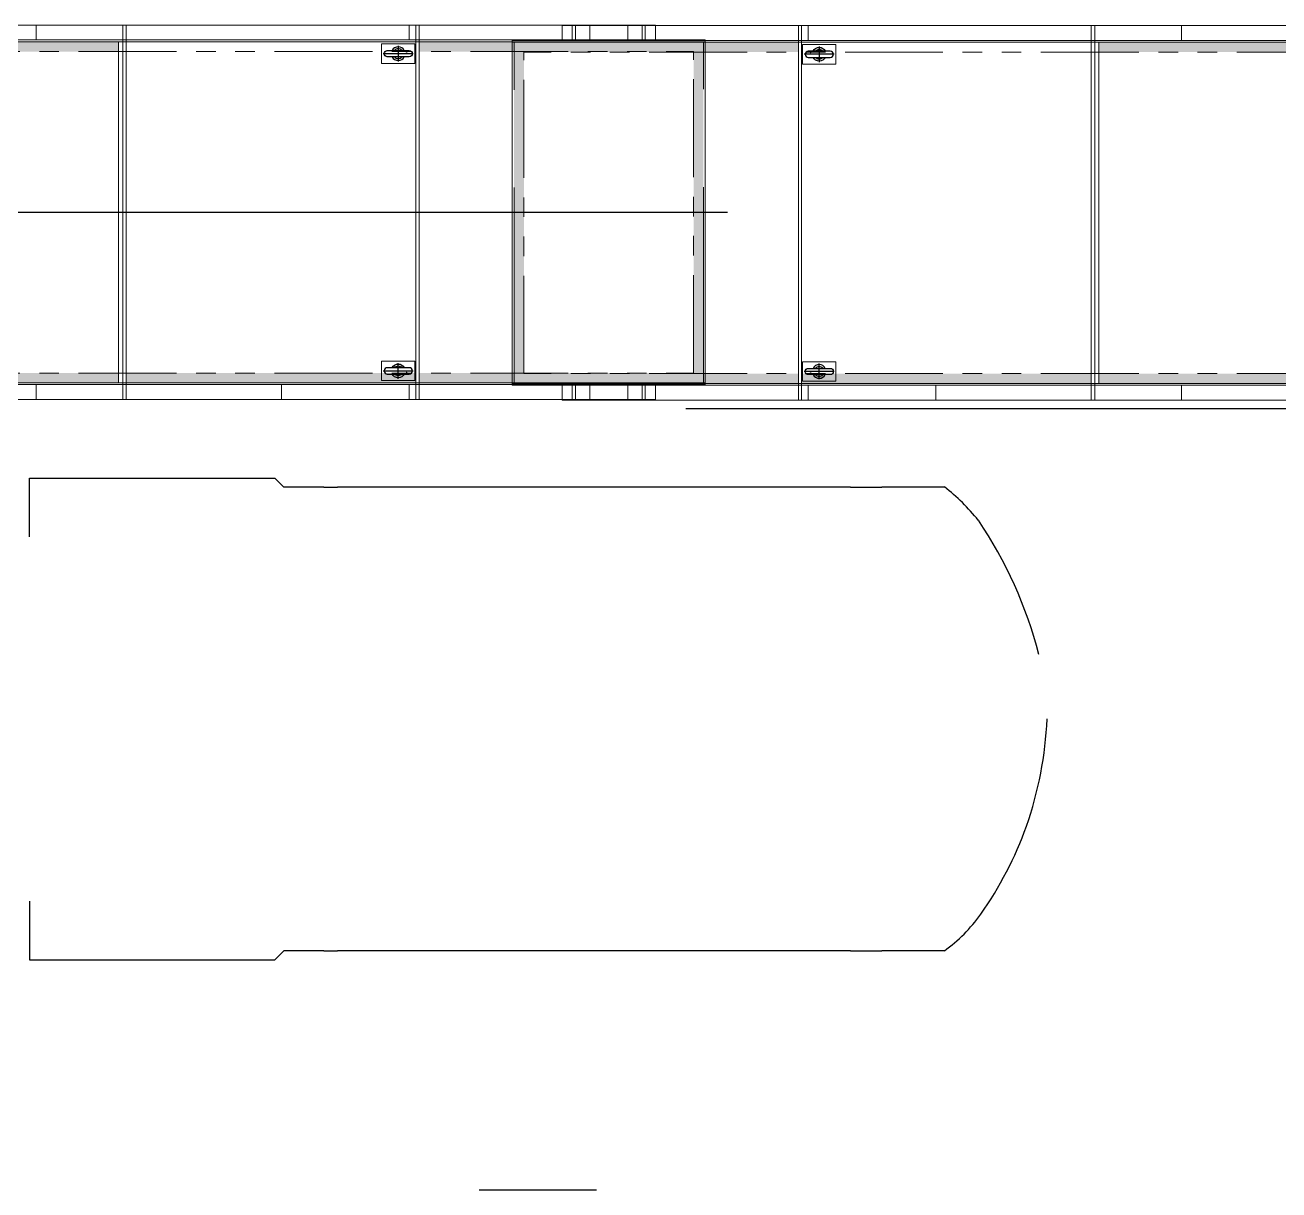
# Model space of a CAD drawing. Header units: millimetres. Extents: x 10462777 to 22643323, y 453826 to 1389191.
# Drawn here: x 11324318 to 11327518, y 597023 to 599998 of the extents above; entities that cross this region are included whole.
import ezdxf
from ezdxf.enums import TextEntityAlignment as Align

# ---------------------------------------------------------------- set-up
doc = ezdxf.new("R2010")
doc.units = ezdxf.units.MM
doc.header["$LTSCALE"] = 200
doc.header["$MEASUREMENT"] = 0
doc.linetypes.add('HIDDEN', pattern=[3.75, 2.5, -1.25])
doc.linetypes.add('PHANTOM', pattern=[2.5, 1.25, -0.25, 0.25, -0.25, 0.25, -0.25])
doc.layers.get('0').update_dxf_attribs({"linetype": 'CONTINUOUS'})
for name, color, linetype in [('7', 7, 'CONTINUOUS'), ('BOM', 6, 'CONTINUOUS'), ('CENTER', 1, 'CONTINUOUS')]:
    doc.layers.add(name, color=color, linetype=linetype)
doc.layers.add('AM_3', color=6, linetype='HIDDEN', lineweight=15)
doc.styles.get("Standard").update_dxf_attribs({"font": 'SYMBOL'})

# ---------------------------------------------------------------- blocks, each defined once
blk = doc.blocks.new('MCLBM1')
at = {"layer": 'BOM', "color": 0}
blk.add_circle((0, 0), 0.5, dxfattribs=at)
at = {"flags": 10}
blk.add_attdef('BM', text='', height=0.5, dxfattribs=at).set_placement((0, 0), align=Align.MIDDLE)
at = {"flags": 9}
for tag, p in [('SPEC', (0, -3)), ('WEIGHT', (0, -6)), ('USER1', (0, -8)), ('USER2', (0, -9)), ('USER3', (0, -10)), ('USER4', (0, -11)), ('USER5', (0, -12)), ('USER6', (0, -13)), ('NAME', (0, -1)), ('ENAME', (0, -2)), ('MATERIAL', (0, -4)), ('REMARK', (0, -5)), ('PRICE', (0, -7))]:
    blk.add_attdef(tag, p, '', height=0.5, dxfattribs=at)
blk = doc.blocks.new('A$C487A7B66')
at = {"layer": '7'}
blk.add_lwpolyline([(14.5, 33), (70.5, 33, -1), (70.5, 17), (14.5, 17, -1)], format="xyb", close=True, dxfattribs=at)
for radius, start, end in [(17.5, 27.2029, 152.7971), (12.5, 39.6966, 140.3034), (17.5, 207.2029, 332.7971), (12.5, 219.6966, 320.3034)]:
    blk.add_arc((42.5, 25), radius, start, end, dxfattribs=at)
at = {"layer": 'AM_3', "color": 4, "linetype": 'Continuous'}
for p, q in [((0, 50), (0, 0)), ((0, 50), (85, 50)), ((85, 50), (85, 0)), ((0, 0), (85, 0))]:
    blk.add_line(p, q, dxfattribs=at)
at = {"layer": 'CENTER'}
for p, q in [((42.5, 45), (42.5, 5)), ((4, 25), (81, 25))]:
    blk.add_line(p, q, dxfattribs=at)
at = {"layer": 'BOM'}
blk.add_blockref('MCLBM1', (64.1, 29), dxfattribs=at)

msp = doc.modelspace()

# ---------------------------------------------------------------- hatches: boundary and pattern name
at = {"layer": 'AM_3', "linetype": 'PHANTOM'}
h = msp.add_hatch(dxfattribs=at)
h.set_pattern_fill('ANGLE', color=30, scale=2, angle=-90)
h.set_pattern_definition([(270, (-105964.456, -765.71), (13.97, -3e-15), [10.16, -3.81]), (360, (-105964.456, -765.71), (3e-15, 13.97), [10.16, -3.81])])
h.paths.add_polyline_path([(11321498.18083, 599928.43216), (11321499.31178, 599928.43216), (11321499.31178, 599929.18216), (11321498.18083, 599929.18216)])
h.paths.add_polyline_path([(11321498.43083, 599111.18216), (11321499.06178, 599111.18216), (11321499.06178, 599110.43216), (11321498.43083, 599110.43216)])
h.paths.add_polyline_path([(11322320.14631, 599955.30716), (11322320.14631, 599930.30716), (11323197.64631, 599930.30716), (11323197.64631, 599955.30716)])
h.paths.add_polyline_path([(11323208.77322, 599955.30716), (11323208.77322, 599930.30716), (11324556.1136, 599930.30716), (11324556.1136, 599955.30716)])
h.paths.add_polyline_path([(11325291.06264, 599928.43216), (11325292.19359, 599928.43216), (11325292.19359, 599929.18216), (11325291.06264, 599929.18216)])
h.paths.add_polyline_path([(11326023.92723, 599930.30716), (11326023.92723, 599109.30716), (11325323.24691, 599109.30716), (11325323.24691, 599084.30716), (11326048.92723, 599084.30716), (11326048.92723, 599955.30716), (11325323.24691, 599955.30716), (11325323.24691, 599930.30716)])
h.paths.add_polyline_path([(11325315.19383, 599084.30716), (11325315.19383, 599109.30716), (11324575.52945, 599109.30716), (11324575.52945, 599084.30716)])
h.paths.add_polyline_path([(11323208.77322, 599109.30716), (11323208.77322, 599084.30716), (11324556.1136, 599084.30716), (11324556.1136, 599109.30716)])
h.paths.add_polyline_path([(11322320.14631, 599109.30716), (11322320.14631, 599084.30716), (11323197.64631, 599084.30716), (11323197.64631, 599109.30716)])
h = msp.add_hatch(dxfattribs=at)
h.set_pattern_fill('ANGLE', color=30, scale=2, angle=-180)
h.set_pattern_definition([(180, (11318095.393, 709190.784), (-5e-15, -13.97), [10.16, -3.81]), (270, (11318095.393, 709190.784), (13.97, -6e-15), [10.16, -3.81])])
h.paths.add_polyline_path([(11330116.46962, 599926.91568), (11330115.33867, 599926.91568), (11330115.33867, 599927.66568), (11330116.46962, 599927.66568)])
h.paths.add_polyline_path([(11330116.21962, 599109.66568), (11330115.58867, 599109.66568), (11330115.58867, 599108.91568), (11330116.21962, 599108.91568)])
h.paths.add_polyline_path([(11329294.50414, 599953.79068), (11329294.50414, 599928.79068), (11328417.00414, 599928.79068), (11328417.00414, 599953.79068)])
h.paths.add_polyline_path([(11328405.87723, 599953.79068), (11328405.87723, 599928.79068), (11327058.53685, 599928.79068), (11327058.53685, 599953.79068)])
h.paths.add_polyline_path([(11326323.58781, 599926.91568), (11326322.45686, 599926.91568), (11326322.45686, 599927.66568), (11326323.58781, 599927.66568)])
h.paths.add_polyline_path([(11325590.72322, 599928.79068), (11325590.72322, 599107.79068), (11326291.40354, 599107.79068), (11326291.40354, 599082.79068), (11325565.72322, 599082.79068), (11325565.72322, 599953.79068), (11326291.40354, 599953.79068), (11326291.40354, 599928.79068)])
h.paths.add_polyline_path([(11326299.45662, 599082.79068), (11326299.45662, 599107.79068), (11327039.121, 599107.79068), (11327039.121, 599082.79068)])
h.paths.add_polyline_path([(11328405.87723, 599107.79068), (11328405.87723, 599082.79068), (11327058.53685, 599082.79068), (11327058.53685, 599107.79068)])
h.paths.add_polyline_path([(11329294.50414, 599107.79068), (11329294.50414, 599082.79068), (11328417.00414, 599082.79068), (11328417.00414, 599107.79068)])

# ---------------------------------------------------------------- linework, layer by layer
at = {"color": 7, "linetype": 'Continuous'}
for p, q in [((11324328.95163, 598691.30727), (11324328.95163, 598841.14278)), ((11324328.95163, 598841.14278), (11324477.34177, 598841.14278)), ((11324477.34177, 598841.14278), (11324955.27367, 598841.14278)), ((11324955.27367, 598841.14278), (11324978.3994, 598818.01704)), ((11325001.04336, 598818.01704), (11324978.3994, 598818.01704)), ((11325080.53808, 598818.01704), (11325001.04336, 598818.01704)), ((11325080.53808, 598818.01704), (11325114.7449, 598818.01704)), ((11326424.83641, 598818.01704), (11325114.7449, 598818.01704)), ((11326424.83641, 598818.01704), (11326504.81291, 598818.01704)), ((11326664.28414, 598818.01704), (11326504.81291, 598818.01704)), ((11324328.95163, 597760.49636), (11324328.95163, 597611.14265)), ((11324328.95163, 597611.14265), (11324477.34177, 597611.14265)), ((11324477.34177, 597611.14265), (11324955.27367, 597611.14265)), ((11324955.27367, 597611.14265), (11324978.3994, 597633.7866)), ((11325001.04336, 597633.7866), (11324978.3994, 597633.7866)), ((11325080.53808, 597633.7866), (11325001.04336, 597633.7866)), ((11325080.53808, 597633.7866), (11325114.7449, 597633.7866)), ((11326424.83641, 597633.7866), (11325114.7449, 597633.7866)), ((11326424.83641, 597633.7866), (11326504.81291, 597633.7866)), ((11326664.28414, 597633.7866), (11326504.81291, 597633.7866))]:
    msp.add_line(p, q, dxfattribs=at)
at = {"ltscale": 10}
msp.add_line((11325476.32522, 597023.38492), (11325776.32522, 597023.38492), dxfattribs=at)
at = {"color": 7, "linetype": 'Continuous'}
for centre, radius, start, end in [((11326348.2324, 598410.42593), 515.99538, 38.72946171, 52.23561095), ((11325827.90332, 598110.27313), 1113.59684, 14.5848084, 34.01866148), ((11325966.65774, 598267.33543), 960.39207, 340.84875479, 357.54949955), ((11325968.1031, 598279.38008), 962.94113, 325.02003474, 340.12420655), ((11326412.79175, 597976.81836), 425.28207, 306.21755989, 324.05770883)]:
    msp.add_arc(centre, radius, start, end, dxfattribs=at)
at = {"layer": 'AM_3', "color": 3, "linetype": 'Continuous'}
for p, q in [((11321386.64631, 599997.80716), (11325926.46824, 599997.80716)), ((11324345.69323, 599959.80716), (11324345.69323, 599997.80716)), ((11324566.89961, 599041.80716), (11324566.89961, 599997.80716)), ((11324575.52945, 599041.80716), (11324575.52945, 599997.80716)), ((11325298.22708, 599959.80716), (11325298.22708, 599997.80716)), ((11325315.19383, 599041.80716), (11325315.19383, 599997.80716)), ((11325323.24691, 599041.80716), (11325323.24691, 599997.80716)), ((11330228.00414, 599996.29068), (11325688.18221, 599996.29068)), ((11325688.18221, 599958.29068), (11325688.18221, 599996.29068)), ((11325714.0652, 599959.80716), (11325714.0652, 599997.80716)), ((11325722.18411, 599958.29068), (11325722.18411, 599996.29068)), ((11325758.80455, 599959.80716), (11325758.80455, 599997.80716)), ((11325855.8459, 599958.29068), (11325855.8459, 599996.29068)), ((11325892.46634, 599959.80716), (11325892.46634, 599997.80716)), ((11325900.58525, 599958.29068), (11325900.58525, 599996.29068)), ((11325926.46824, 599959.80716), (11325926.46824, 599997.80716)), ((11326291.40354, 599040.29068), (11326291.40354, 599996.29068)), ((11326299.45662, 599040.29068), (11326299.45662, 599996.29068)), ((11326316.42337, 599958.29068), (11326316.42337, 599996.29068)), ((11327039.121, 599040.29068), (11327039.121, 599996.29068)), ((11327047.75084, 599040.29068), (11327047.75084, 599996.29068)), ((11327268.95722, 599958.29068), (11327268.95722, 599996.29068)), ((11324345.69323, 599041.80716), (11324345.69323, 599079.80716)), ((11324972.28686, 599041.80716), (11324972.28686, 599079.80716)), ((11325298.22708, 599041.80716), (11325298.22708, 599079.80716)), ((11325688.18221, 599040.29068), (11325688.18221, 599078.29068)), ((11325714.0652, 599041.80716), (11325714.0652, 599079.80716)), ((11325722.18411, 599040.29068), (11325722.18411, 599078.29068)), ((11325758.80455, 599041.80716), (11325758.80455, 599079.80716)), ((11325855.8459, 599040.29068), (11325855.8459, 599078.29068)), ((11325892.46634, 599041.80716), (11325892.46634, 599079.80716)), ((11325900.58525, 599040.29068), (11325900.58525, 599078.29068)), ((11325926.46824, 599041.80716), (11325926.46824, 599079.80716)), ((11326316.42337, 599040.29068), (11326316.42337, 599078.29068)), ((11326642.36359, 599040.29068), (11326642.36359, 599078.29068)), ((11327268.95722, 599040.29068), (11327268.95722, 599078.29068)), ((11321386.64631, 599041.80716), (11325926.46824, 599041.80716)), ((11330228.00414, 599040.29068), (11325688.18221, 599040.29068))]:
    msp.add_line(p, q, dxfattribs=at)
at = {"layer": 'AM_3', "color": 4, "linetype": 'Continuous'}
for p, q in [((11321424.64631, 599959.80716), (11326053.42723, 599959.80716)), ((11321424.64631, 599955.30716), (11326053.42723, 599955.30716)), ((11324556.1136, 599084.30716), (11324556.1136, 599955.30716)), ((11330190.00414, 599958.29068), (11325561.22322, 599958.29068)), ((11325561.22322, 599078.29068), (11325561.22322, 599958.29068)), ((11330190.00414, 599953.79068), (11325561.22322, 599953.79068)), ((11326053.42723, 599079.80716), (11326053.42723, 599959.80716)), ((11327058.53685, 599082.79068), (11327058.53685, 599953.79068)), ((11321424.64631, 599084.30716), (11326053.42723, 599084.30716)), ((11321424.64631, 599079.80716), (11326053.42723, 599079.80716)), ((11330190.00414, 599082.79068), (11325561.22322, 599082.79068)), ((11330190.00414, 599078.29068), (11325561.22322, 599078.29068))]:
    msp.add_line(p, q, dxfattribs=at)
at = {"layer": 'AM_3', "color": 7}
for p, q in [((11325565.72322, 599082.79068), (11325565.72322, 599953.79068)), ((11326048.92723, 599084.30716), (11326048.92723, 599955.30716))]:
    msp.add_line(p, q, dxfattribs=at)
at = {"layer": 'AM_3', "color": 30, "linetype": 'PHANTOM'}
for p, q in [((11321454.14631, 599930.30716), (11326023.92723, 599930.30716)), ((11330160.50414, 599928.79068), (11325590.72322, 599928.79068)), ((11325590.72322, 599107.79068), (11325590.72322, 599928.79068)), ((11326023.92723, 599109.30716), (11326023.92723, 599930.30716)), ((11321454.14631, 599109.30716), (11326023.92723, 599109.30716)), ((11330160.50414, 599107.79068), (11325590.72322, 599107.79068))]:
    msp.add_line(p, q, dxfattribs=at)
at = {"layer": 'CENTER', "ltscale": 0.5}
for p, q in [((11321409.76987, 599519.80716), (11326110.51681, 599519.80716)), ((11330704.88058, 599018.29068), (11326004.13364, 599018.29068))]:
    msp.add_line(p, q, dxfattribs=at)

# ---------------------------------------------------------------- block references
at = {"layer": '7', "extrusion": (0, 0, -1), "xscale": -1, "zscale": -1}
msp.add_blockref('A$C487A7B66', (-11325227.5281, 599899.80717), dxfattribs=at)
at = {"layer": '7', "extrusion": (0, 0, -1), "zscale": -1}
msp.add_blockref('A$C487A7B66', (-11326387.12235, 599898.29069), dxfattribs=at)
at = {"layer": '7', "xscale": -1, "rotation": 180}
msp.add_blockref('A$C487A7B66', (11325227.5281, 599139.80716), dxfattribs=at)
at = {"layer": '7', "rotation": 180}
msp.add_blockref('A$C487A7B66', (11326387.12235, 599138.29067), dxfattribs=at)

doc.saveas('drawing.dxf')
